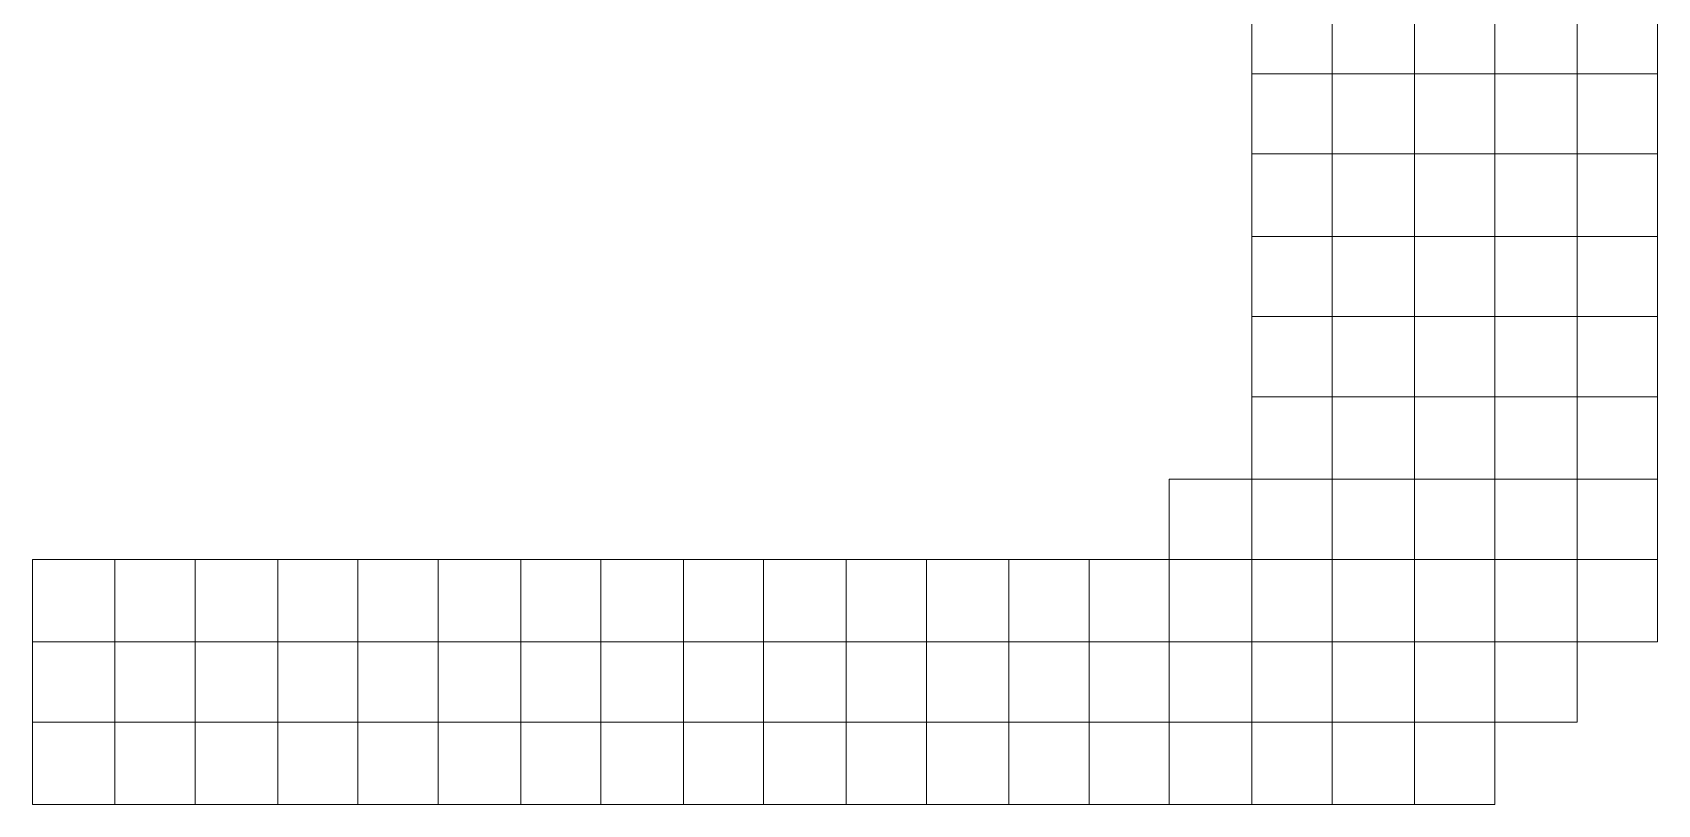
# Model space of a CAD drawing. Header units: millimetres. Extents: x -139 to 75, y -28 to 93.
# Drawn here: x -92.636 to -90.835, y 48.545 to 49.401 of the extents above; entities that cross this region are included whole.
import ezdxf

# ---------------------------------------------------------------- set-up
doc = ezdxf.new("R2010")
doc.units = ezdxf.units.MM
doc.header["$MEASUREMENT"] = 0
doc.layers.add('Layer 1', color=7, linetype='Continuous')

msp = doc.modelspace()

# ---------------------------------------------------------------- linework, layer by layer
at = {"layer": 'Layer 1', "color": 136, "lineweight": 0}
for points in [[(-91.2851, 49.3553), (-91.2851, 49.3553), (-91.2851, 49.4467), (-91.2851, 49.4467), (-91.2851, 49.4467), (-91.2851, 49.4467), (-91.1962, 49.4467), (-91.1962, 49.4467), (-91.1962, 49.4467), (-91.1962, 49.4467), (-91.1962, 49.3553), (-91.1962, 49.3553), (-91.1962, 49.3553), (-91.1962, 49.3553), (-91.2851, 49.3553), (-91.2851, 49.3553)], [(-91.1962, 49.3553), (-91.1962, 49.3553), (-91.1962, 49.4467), (-91.1962, 49.4467), (-91.1962, 49.4467), (-91.1962, 49.4467), (-91.1047, 49.4467), (-91.1047, 49.4467), (-91.1047, 49.4467), (-91.1047, 49.4467), (-91.1047, 49.3553), (-91.1047, 49.3553), (-91.1047, 49.3553), (-91.1047, 49.3553), (-91.1962, 49.3553), (-91.1962, 49.3553)], [(-91.1047, 49.3553), (-91.1047, 49.3553), (-91.1047, 49.4467), (-91.1047, 49.4467), (-91.1047, 49.4467), (-91.1047, 49.4467), (-91.0158, 49.4467), (-91.0158, 49.4467), (-91.0158, 49.4467), (-91.0158, 49.4467), (-91.0158, 49.3553), (-91.0158, 49.3553), (-91.0158, 49.3553), (-91.0158, 49.3553), (-91.1047, 49.3553), (-91.1047, 49.3553)], [(-91.0158, 49.3553), (-91.0158, 49.3553), (-91.0158, 49.4467), (-91.0158, 49.4467), (-91.0158, 49.4467), (-91.0158, 49.4467), (-90.9244, 49.4467), (-90.9244, 49.4467), (-90.9244, 49.4467), (-90.9244, 49.4467), (-90.9244, 49.3553), (-90.9244, 49.3553), (-90.9244, 49.3553), (-90.9244, 49.3553), (-91.0158, 49.3553), (-91.0158, 49.3553)], [(-90.9244, 49.3553), (-90.9244, 49.3553), (-90.9244, 49.4467), (-90.9244, 49.4467), (-90.9244, 49.4467), (-90.9244, 49.4467), (-90.8355, 49.4467), (-90.8355, 49.4467), (-90.8355, 49.4467), (-90.8355, 49.4467), (-90.8355, 49.3553), (-90.8355, 49.3553), (-90.8355, 49.3553), (-90.8355, 49.3553), (-90.9244, 49.3553), (-90.9244, 49.3553)], [(-91.2851, 49.2665), (-91.2851, 49.2665), (-91.2851, 49.3553), (-91.2851, 49.3553), (-91.2851, 49.3553), (-91.2851, 49.3553), (-91.1962, 49.3553), (-91.1962, 49.3553), (-91.1962, 49.3553), (-91.1962, 49.3553), (-91.1962, 49.2665), (-91.1962, 49.2665), (-91.1962, 49.2665), (-91.1962, 49.2665), (-91.2851, 49.2665), (-91.2851, 49.2665)], [(-91.1962, 49.2665), (-91.1962, 49.2665), (-91.1962, 49.3553), (-91.1962, 49.3553), (-91.1962, 49.3553), (-91.1962, 49.3553), (-91.1047, 49.3553), (-91.1047, 49.3553), (-91.1047, 49.3553), (-91.1047, 49.3553), (-91.1047, 49.2665), (-91.1047, 49.2665), (-91.1047, 49.2665), (-91.1047, 49.2665), (-91.1962, 49.2665), (-91.1962, 49.2665)], [(-91.1047, 49.2665), (-91.1047, 49.2665), (-91.1047, 49.3553), (-91.1047, 49.3553), (-91.1047, 49.3553), (-91.1047, 49.3553), (-91.0158, 49.3553), (-91.0158, 49.3553), (-91.0158, 49.3553), (-91.0158, 49.3553), (-91.0158, 49.2665), (-91.0158, 49.2665), (-91.0158, 49.2665), (-91.0158, 49.2665), (-91.1047, 49.2665), (-91.1047, 49.2665)], [(-91.0158, 49.2665), (-91.0158, 49.2665), (-91.0158, 49.3553), (-91.0158, 49.3553), (-91.0158, 49.3553), (-91.0158, 49.3553), (-90.9244, 49.3553), (-90.9244, 49.3553), (-90.9244, 49.3553), (-90.9244, 49.3553), (-90.9244, 49.2665), (-90.9244, 49.2665), (-90.9244, 49.2665), (-90.9244, 49.2665), (-91.0158, 49.2665), (-91.0158, 49.2665)], [(-90.9244, 49.2665), (-90.9244, 49.2665), (-90.9244, 49.3553), (-90.9244, 49.3553), (-90.9244, 49.3553), (-90.9244, 49.3553), (-90.8355, 49.3553), (-90.8355, 49.3553), (-90.8355, 49.3553), (-90.8355, 49.3553), (-90.8355, 49.2665), (-90.8355, 49.2665), (-90.8355, 49.2665), (-90.8355, 49.2665), (-90.9244, 49.2665), (-90.9244, 49.2665)], [(-91.2851, 49.175), (-91.2851, 49.175), (-91.2851, 49.2665), (-91.2851, 49.2665), (-91.2851, 49.2665), (-91.2851, 49.2665), (-91.1962, 49.2665), (-91.1962, 49.2665), (-91.1962, 49.2665), (-91.1962, 49.2665), (-91.1962, 49.175), (-91.1962, 49.175), (-91.1962, 49.175), (-91.1962, 49.175), (-91.2851, 49.175), (-91.2851, 49.175)], [(-91.1962, 49.175), (-91.1962, 49.175), (-91.1962, 49.2665), (-91.1962, 49.2665), (-91.1962, 49.2665), (-91.1962, 49.2665), (-91.1047, 49.2665), (-91.1047, 49.2665), (-91.1047, 49.2665), (-91.1047, 49.2665), (-91.1047, 49.175), (-91.1047, 49.175), (-91.1047, 49.175), (-91.1047, 49.175), (-91.1962, 49.175), (-91.1962, 49.175)], [(-91.1047, 49.175), (-91.1047, 49.175), (-91.1047, 49.2665), (-91.1047, 49.2665), (-91.1047, 49.2665), (-91.1047, 49.2665), (-91.0158, 49.2665), (-91.0158, 49.2665), (-91.0158, 49.2665), (-91.0158, 49.2665), (-91.0158, 49.175), (-91.0158, 49.175), (-91.0158, 49.175), (-91.0158, 49.175), (-91.1047, 49.175), (-91.1047, 49.175)], [(-91.0158, 49.175), (-91.0158, 49.175), (-91.0158, 49.2665), (-91.0158, 49.2665), (-91.0158, 49.2665), (-91.0158, 49.2665), (-90.9244, 49.2665), (-90.9244, 49.2665), (-90.9244, 49.2665), (-90.9244, 49.2665), (-90.9244, 49.175), (-90.9244, 49.175), (-90.9244, 49.175), (-90.9244, 49.175), (-91.0158, 49.175), (-91.0158, 49.175)], [(-90.9244, 49.175), (-90.9244, 49.175), (-90.9244, 49.2665), (-90.9244, 49.2665), (-90.9244, 49.2665), (-90.9244, 49.2665), (-90.8355, 49.2665), (-90.8355, 49.2665), (-90.8355, 49.2665), (-90.8355, 49.2665), (-90.8355, 49.175), (-90.8355, 49.175), (-90.8355, 49.175), (-90.8355, 49.175), (-90.9244, 49.175), (-90.9244, 49.175)], [(-91.2851, 49.0861), (-91.2851, 49.0861), (-91.2851, 49.175), (-91.2851, 49.175), (-91.2851, 49.175), (-91.2851, 49.175), (-91.1962, 49.175), (-91.1962, 49.175), (-91.1962, 49.175), (-91.1962, 49.175), (-91.1962, 49.0861), (-91.1962, 49.0861), (-91.1962, 49.0861), (-91.1962, 49.0861), (-91.2851, 49.0861), (-91.2851, 49.0861)], [(-91.1962, 49.0861), (-91.1962, 49.0861), (-91.1962, 49.175), (-91.1962, 49.175), (-91.1962, 49.175), (-91.1962, 49.175), (-91.1047, 49.175), (-91.1047, 49.175), (-91.1047, 49.175), (-91.1047, 49.175), (-91.1047, 49.0861), (-91.1047, 49.0861), (-91.1047, 49.0861), (-91.1047, 49.0861), (-91.1962, 49.0861), (-91.1962, 49.0861)], [(-91.1047, 49.0861), (-91.1047, 49.0861), (-91.1047, 49.175), (-91.1047, 49.175), (-91.1047, 49.175), (-91.1047, 49.175), (-91.0158, 49.175), (-91.0158, 49.175), (-91.0158, 49.175), (-91.0158, 49.175), (-91.0158, 49.0861), (-91.0158, 49.0861), (-91.0158, 49.0861), (-91.0158, 49.0861), (-91.1047, 49.0861), (-91.1047, 49.0861)], [(-91.0158, 49.0861), (-91.0158, 49.0861), (-91.0158, 49.175), (-91.0158, 49.175), (-91.0158, 49.175), (-91.0158, 49.175), (-90.9244, 49.175), (-90.9244, 49.175), (-90.9244, 49.175), (-90.9244, 49.175), (-90.9244, 49.0861), (-90.9244, 49.0861), (-90.9244, 49.0861), (-90.9244, 49.0861), (-91.0158, 49.0861), (-91.0158, 49.0861)], [(-90.9244, 49.0861), (-90.9244, 49.0861), (-90.9244, 49.175), (-90.9244, 49.175), (-90.9244, 49.175), (-90.9244, 49.175), (-90.8355, 49.175), (-90.8355, 49.175), (-90.8355, 49.175), (-90.8355, 49.175), (-90.8355, 49.0861), (-90.8355, 49.0861), (-90.8355, 49.0861), (-90.8355, 49.0861), (-90.9244, 49.0861), (-90.9244, 49.0861)], [(-91.2851, 48.9972), (-91.2851, 48.9972), (-91.2851, 49.0861), (-91.2851, 49.0861), (-91.2851, 49.0861), (-91.2851, 49.0861), (-91.1962, 49.0861), (-91.1962, 49.0861), (-91.1962, 49.0861), (-91.1962, 49.0861), (-91.1962, 48.9972), (-91.1962, 48.9972), (-91.1962, 48.9972), (-91.1962, 48.9972), (-91.2851, 48.9972), (-91.2851, 48.9972)], [(-91.1962, 48.9972), (-91.1962, 48.9972), (-91.1962, 49.0861), (-91.1962, 49.0861), (-91.1962, 49.0861), (-91.1962, 49.0861), (-91.1047, 49.0861), (-91.1047, 49.0861), (-91.1047, 49.0861), (-91.1047, 49.0861), (-91.1047, 48.9972), (-91.1047, 48.9972), (-91.1047, 48.9972), (-91.1047, 48.9972), (-91.1962, 48.9972), (-91.1962, 48.9972)], [(-91.1047, 48.9972), (-91.1047, 48.9972), (-91.1047, 49.0861), (-91.1047, 49.0861), (-91.1047, 49.0861), (-91.1047, 49.0861), (-91.0158, 49.0861), (-91.0158, 49.0861), (-91.0158, 49.0861), (-91.0158, 49.0861), (-91.0158, 48.9972), (-91.0158, 48.9972), (-91.0158, 48.9972), (-91.0158, 48.9972), (-91.1047, 48.9972), (-91.1047, 48.9972)], [(-91.0158, 48.9972), (-91.0158, 48.9972), (-91.0158, 49.0861), (-91.0158, 49.0861), (-91.0158, 49.0861), (-91.0158, 49.0861), (-90.9244, 49.0861), (-90.9244, 49.0861), (-90.9244, 49.0861), (-90.9244, 49.0861), (-90.9244, 48.9972), (-90.9244, 48.9972), (-90.9244, 48.9972), (-90.9244, 48.9972), (-91.0158, 48.9972), (-91.0158, 48.9972)], [(-90.9244, 48.9972), (-90.9244, 48.9972), (-90.9244, 49.0861), (-90.9244, 49.0861), (-90.9244, 49.0861), (-90.9244, 49.0861), (-90.8355, 49.0861), (-90.8355, 49.0861), (-90.8355, 49.0861), (-90.8355, 49.0861), (-90.8355, 48.9972), (-90.8355, 48.9972), (-90.8355, 48.9972), (-90.8355, 48.9972), (-90.9244, 48.9972), (-90.9244, 48.9972)], [(-91.2851, 48.9058), (-91.2851, 48.9058), (-91.2851, 48.9972), (-91.2851, 48.9972), (-91.2851, 48.9972), (-91.2851, 48.9972), (-91.1962, 48.9972), (-91.1962, 48.9972), (-91.1962, 48.9972), (-91.1962, 48.9972), (-91.1962, 48.9058), (-91.1962, 48.9058), (-91.1962, 48.9058), (-91.1962, 48.9058), (-91.2851, 48.9058), (-91.2851, 48.9058)], [(-91.1962, 48.9058), (-91.1962, 48.9058), (-91.1962, 48.9972), (-91.1962, 48.9972), (-91.1962, 48.9972), (-91.1962, 48.9972), (-91.1047, 48.9972), (-91.1047, 48.9972), (-91.1047, 48.9972), (-91.1047, 48.9972), (-91.1047, 48.9058), (-91.1047, 48.9058), (-91.1047, 48.9058), (-91.1047, 48.9058), (-91.1962, 48.9058), (-91.1962, 48.9058)], [(-91.1047, 48.9058), (-91.1047, 48.9058), (-91.1047, 48.9972), (-91.1047, 48.9972), (-91.1047, 48.9972), (-91.1047, 48.9972), (-91.0158, 48.9972), (-91.0158, 48.9972), (-91.0158, 48.9972), (-91.0158, 48.9972), (-91.0158, 48.9058), (-91.0158, 48.9058), (-91.0158, 48.9058), (-91.0158, 48.9058), (-91.1047, 48.9058), (-91.1047, 48.9058)], [(-91.0158, 48.9058), (-91.0158, 48.9058), (-91.0158, 48.9972), (-91.0158, 48.9972), (-91.0158, 48.9972), (-91.0158, 48.9972), (-90.9244, 48.9972), (-90.9244, 48.9972), (-90.9244, 48.9972), (-90.9244, 48.9972), (-90.9244, 48.9058), (-90.9244, 48.9058), (-90.9244, 48.9058), (-90.9244, 48.9058), (-91.0158, 48.9058), (-91.0158, 48.9058)], [(-90.9244, 48.9058), (-90.9244, 48.9058), (-90.9244, 48.9972), (-90.9244, 48.9972), (-90.9244, 48.9972), (-90.9244, 48.9972), (-90.8355, 48.9972), (-90.8355, 48.9972), (-90.8355, 48.9972), (-90.8355, 48.9972), (-90.8355, 48.9058), (-90.8355, 48.9058), (-90.8355, 48.9058), (-90.8355, 48.9058), (-90.9244, 48.9058), (-90.9244, 48.9058)], [(-91.3765, 48.8169), (-91.3765, 48.8169), (-91.3765, 48.9058), (-91.3765, 48.9058), (-91.3765, 48.9058), (-91.3765, 48.9058), (-91.2851, 48.9058), (-91.2851, 48.9058), (-91.2851, 48.9058), (-91.2851, 48.9058), (-91.2851, 48.8169), (-91.2851, 48.8169), (-91.2851, 48.8169), (-91.2851, 48.8169), (-91.3765, 48.8169), (-91.3765, 48.8169)], [(-91.2851, 48.8169), (-91.2851, 48.8169), (-91.2851, 48.9058), (-91.2851, 48.9058), (-91.2851, 48.9058), (-91.2851, 48.9058), (-91.1962, 48.9058), (-91.1962, 48.9058), (-91.1962, 48.9058), (-91.1962, 48.9058), (-91.1962, 48.8169), (-91.1962, 48.8169), (-91.1962, 48.8169), (-91.1962, 48.8169), (-91.2851, 48.8169), (-91.2851, 48.8169)], [(-91.1962, 48.8169), (-91.1962, 48.8169), (-91.1962, 48.9058), (-91.1962, 48.9058), (-91.1962, 48.9058), (-91.1962, 48.9058), (-91.1047, 48.9058), (-91.1047, 48.9058), (-91.1047, 48.9058), (-91.1047, 48.9058), (-91.1047, 48.8169), (-91.1047, 48.8169), (-91.1047, 48.8169), (-91.1047, 48.8169), (-91.1962, 48.8169), (-91.1962, 48.8169)], [(-91.1047, 48.8169), (-91.1047, 48.8169), (-91.1047, 48.9058), (-91.1047, 48.9058), (-91.1047, 48.9058), (-91.1047, 48.9058), (-91.0158, 48.9058), (-91.0158, 48.9058), (-91.0158, 48.9058), (-91.0158, 48.9058), (-91.0158, 48.8169), (-91.0158, 48.8169), (-91.0158, 48.8169), (-91.0158, 48.8169), (-91.1047, 48.8169), (-91.1047, 48.8169)], [(-91.0158, 48.8169), (-91.0158, 48.8169), (-91.0158, 48.9058), (-91.0158, 48.9058), (-91.0158, 48.9058), (-91.0158, 48.9058), (-90.9244, 48.9058), (-90.9244, 48.9058), (-90.9244, 48.9058), (-90.9244, 48.9058), (-90.9244, 48.8169), (-90.9244, 48.8169), (-90.9244, 48.8169), (-90.9244, 48.8169), (-91.0158, 48.8169), (-91.0158, 48.8169)], [(-90.9244, 48.8169), (-90.9244, 48.8169), (-90.9244, 48.9058), (-90.9244, 48.9058), (-90.9244, 48.9058), (-90.9244, 48.9058), (-90.8355, 48.9058), (-90.8355, 48.9058), (-90.8355, 48.9058), (-90.8355, 48.9058), (-90.8355, 48.8169), (-90.8355, 48.8169), (-90.8355, 48.8169), (-90.8355, 48.8169), (-90.9244, 48.8169), (-90.9244, 48.8169)], [(-92.6363, 48.7254), (-92.6363, 48.7254), (-92.6363, 48.8169), (-92.6363, 48.8169), (-92.6363, 48.8169), (-92.6363, 48.8169), (-92.5449, 48.8169), (-92.5449, 48.8169), (-92.5449, 48.8169), (-92.5449, 48.8169), (-92.5449, 48.7254), (-92.5449, 48.7254), (-92.5449, 48.7254), (-92.5449, 48.7254), (-92.6363, 48.7254), (-92.6363, 48.7254)], [(-92.5449, 48.7254), (-92.5449, 48.7254), (-92.5449, 48.8169), (-92.5449, 48.8169), (-92.5449, 48.8169), (-92.5449, 48.8169), (-92.456, 48.8169), (-92.456, 48.8169), (-92.456, 48.8169), (-92.456, 48.8169), (-92.456, 48.7254), (-92.456, 48.7254), (-92.456, 48.7254), (-92.456, 48.7254), (-92.5449, 48.7254), (-92.5449, 48.7254)], [(-92.456, 48.7254), (-92.456, 48.7254), (-92.456, 48.8169), (-92.456, 48.8169), (-92.456, 48.8169), (-92.456, 48.8169), (-92.3646, 48.8169), (-92.3646, 48.8169), (-92.3646, 48.8169), (-92.3646, 48.8169), (-92.3646, 48.7254), (-92.3646, 48.7254), (-92.3646, 48.7254), (-92.3646, 48.7254), (-92.456, 48.7254), (-92.456, 48.7254)], [(-92.3646, 48.7254), (-92.3646, 48.7254), (-92.3646, 48.8169), (-92.3646, 48.8169), (-92.3646, 48.8169), (-92.3646, 48.8169), (-92.2757, 48.8169), (-92.2757, 48.8169), (-92.2757, 48.8169), (-92.2757, 48.8169), (-92.2757, 48.7254), (-92.2757, 48.7254), (-92.2757, 48.7254), (-92.2757, 48.7254), (-92.3646, 48.7254), (-92.3646, 48.7254)], [(-92.2757, 48.7254), (-92.2757, 48.7254), (-92.2757, 48.8169), (-92.2757, 48.8169), (-92.2757, 48.8169), (-92.2757, 48.8169), (-92.1868, 48.8169), (-92.1868, 48.8169), (-92.1868, 48.8169), (-92.1868, 48.8169), (-92.1868, 48.7254), (-92.1868, 48.7254), (-92.1868, 48.7254), (-92.1868, 48.7254), (-92.2757, 48.7254), (-92.2757, 48.7254)], [(-92.1868, 48.7254), (-92.1868, 48.7254), (-92.1868, 48.8169), (-92.1868, 48.8169), (-92.1868, 48.8169), (-92.1868, 48.8169), (-92.0953, 48.8169), (-92.0953, 48.8169), (-92.0953, 48.8169), (-92.0953, 48.8169), (-92.0953, 48.7254), (-92.0953, 48.7254), (-92.0953, 48.7254), (-92.0953, 48.7254), (-92.1868, 48.7254), (-92.1868, 48.7254)], [(-92.0953, 48.7254), (-92.0953, 48.7254), (-92.0953, 48.8169), (-92.0953, 48.8169), (-92.0953, 48.8169), (-92.0953, 48.8169), (-92.0064, 48.8169), (-92.0064, 48.8169), (-92.0064, 48.8169), (-92.0064, 48.8169), (-92.0064, 48.7254), (-92.0064, 48.7254), (-92.0064, 48.7254), (-92.0064, 48.7254), (-92.0953, 48.7254), (-92.0953, 48.7254)], [(-92.0064, 48.7254), (-92.0064, 48.7254), (-92.0064, 48.8169), (-92.0064, 48.8169), (-92.0064, 48.8169), (-92.0064, 48.8169), (-91.915, 48.8169), (-91.915, 48.8169), (-91.915, 48.8169), (-91.915, 48.8169), (-91.915, 48.7254), (-91.915, 48.7254), (-91.915, 48.7254), (-91.915, 48.7254), (-92.0064, 48.7254), (-92.0064, 48.7254)], [(-91.915, 48.7254), (-91.915, 48.7254), (-91.915, 48.8169), (-91.915, 48.8169), (-91.915, 48.8169), (-91.915, 48.8169), (-91.8261, 48.8169), (-91.8261, 48.8169), (-91.8261, 48.8169), (-91.8261, 48.8169), (-91.8261, 48.7254), (-91.8261, 48.7254), (-91.8261, 48.7254), (-91.8261, 48.7254), (-91.915, 48.7254), (-91.915, 48.7254)], [(-91.8261, 48.7254), (-91.8261, 48.7254), (-91.8261, 48.8169), (-91.8261, 48.8169), (-91.8261, 48.8169), (-91.8261, 48.8169), (-91.7346, 48.8169), (-91.7346, 48.8169), (-91.7346, 48.8169), (-91.7346, 48.8169), (-91.7346, 48.7254), (-91.7346, 48.7254), (-91.7346, 48.7254), (-91.7346, 48.7254), (-91.8261, 48.7254), (-91.8261, 48.7254)], [(-91.7346, 48.7254), (-91.7346, 48.7254), (-91.7346, 48.8169), (-91.7346, 48.8169), (-91.7346, 48.8169), (-91.7346, 48.8169), (-91.6457, 48.8169), (-91.6457, 48.8169), (-91.6457, 48.8169), (-91.6457, 48.8169), (-91.6457, 48.7254), (-91.6457, 48.7254), (-91.6457, 48.7254), (-91.6457, 48.7254), (-91.7346, 48.7254), (-91.7346, 48.7254)], [(-91.6457, 48.7254), (-91.6457, 48.7254), (-91.6457, 48.8169), (-91.6457, 48.8169), (-91.6457, 48.8169), (-91.6457, 48.8169), (-91.5543, 48.8169), (-91.5543, 48.8169), (-91.5543, 48.8169), (-91.5543, 48.8169), (-91.5543, 48.7254), (-91.5543, 48.7254), (-91.5543, 48.7254), (-91.5543, 48.7254), (-91.6457, 48.7254), (-91.6457, 48.7254)], [(-91.5543, 48.7254), (-91.5543, 48.7254), (-91.5543, 48.8169), (-91.5543, 48.8169), (-91.5543, 48.8169), (-91.5543, 48.8169), (-91.4654, 48.8169), (-91.4654, 48.8169), (-91.4654, 48.8169), (-91.4654, 48.8169), (-91.4654, 48.7254), (-91.4654, 48.7254), (-91.4654, 48.7254), (-91.4654, 48.7254), (-91.5543, 48.7254), (-91.5543, 48.7254)], [(-91.4654, 48.7254), (-91.4654, 48.7254), (-91.4654, 48.8169), (-91.4654, 48.8169), (-91.4654, 48.8169), (-91.4654, 48.8169), (-91.3765, 48.8169), (-91.3765, 48.8169), (-91.3765, 48.8169), (-91.3765, 48.8169), (-91.3765, 48.7254), (-91.3765, 48.7254), (-91.3765, 48.7254), (-91.3765, 48.7254), (-91.4654, 48.7254), (-91.4654, 48.7254)], [(-91.3765, 48.7254), (-91.3765, 48.7254), (-91.3765, 48.8169), (-91.3765, 48.8169), (-91.3765, 48.8169), (-91.3765, 48.8169), (-91.2851, 48.8169), (-91.2851, 48.8169), (-91.2851, 48.8169), (-91.2851, 48.8169), (-91.2851, 48.7254), (-91.2851, 48.7254), (-91.2851, 48.7254), (-91.2851, 48.7254), (-91.3765, 48.7254), (-91.3765, 48.7254)], [(-91.2851, 48.7254), (-91.2851, 48.7254), (-91.2851, 48.8169), (-91.2851, 48.8169), (-91.2851, 48.8169), (-91.2851, 48.8169), (-91.1962, 48.8169), (-91.1962, 48.8169), (-91.1962, 48.8169), (-91.1962, 48.8169), (-91.1962, 48.7254), (-91.1962, 48.7254), (-91.1962, 48.7254), (-91.1962, 48.7254), (-91.2851, 48.7254), (-91.2851, 48.7254)], [(-91.1962, 48.7254), (-91.1962, 48.7254), (-91.1962, 48.8169), (-91.1962, 48.8169), (-91.1962, 48.8169), (-91.1962, 48.8169), (-91.1047, 48.8169), (-91.1047, 48.8169), (-91.1047, 48.8169), (-91.1047, 48.8169), (-91.1047, 48.7254), (-91.1047, 48.7254), (-91.1047, 48.7254), (-91.1047, 48.7254), (-91.1962, 48.7254), (-91.1962, 48.7254)], [(-91.1047, 48.7254), (-91.1047, 48.7254), (-91.1047, 48.8169), (-91.1047, 48.8169), (-91.1047, 48.8169), (-91.1047, 48.8169), (-91.0158, 48.8169), (-91.0158, 48.8169), (-91.0158, 48.8169), (-91.0158, 48.8169), (-91.0158, 48.7254), (-91.0158, 48.7254), (-91.0158, 48.7254), (-91.0158, 48.7254), (-91.1047, 48.7254), (-91.1047, 48.7254)], [(-91.0158, 48.7254), (-91.0158, 48.7254), (-91.0158, 48.8169), (-91.0158, 48.8169), (-91.0158, 48.8169), (-91.0158, 48.8169), (-90.9244, 48.8169), (-90.9244, 48.8169), (-90.9244, 48.8169), (-90.9244, 48.8169), (-90.9244, 48.7254), (-90.9244, 48.7254), (-90.9244, 48.7254), (-90.9244, 48.7254), (-91.0158, 48.7254), (-91.0158, 48.7254)], [(-90.9244, 48.7254), (-90.9244, 48.7254), (-90.9244, 48.8169), (-90.9244, 48.8169), (-90.9244, 48.8169), (-90.9244, 48.8169), (-90.8355, 48.8169), (-90.8355, 48.8169), (-90.8355, 48.8169), (-90.8355, 48.8169), (-90.8355, 48.7254), (-90.8355, 48.7254), (-90.8355, 48.7254), (-90.8355, 48.7254), (-90.9244, 48.7254), (-90.9244, 48.7254)], [(-92.6363, 48.6365), (-92.6363, 48.6365), (-92.6363, 48.7254), (-92.6363, 48.7254), (-92.6363, 48.7254), (-92.6363, 48.7254), (-92.5449, 48.7254), (-92.5449, 48.7254), (-92.5449, 48.7254), (-92.5449, 48.7254), (-92.5449, 48.6365), (-92.5449, 48.6365), (-92.5449, 48.6365), (-92.5449, 48.6365), (-92.6363, 48.6365), (-92.6363, 48.6365)], [(-92.5449, 48.6365), (-92.5449, 48.6365), (-92.5449, 48.7254), (-92.5449, 48.7254), (-92.5449, 48.7254), (-92.5449, 48.7254), (-92.456, 48.7254), (-92.456, 48.7254), (-92.456, 48.7254), (-92.456, 48.7254), (-92.456, 48.6365), (-92.456, 48.6365), (-92.456, 48.6365), (-92.456, 48.6365), (-92.5449, 48.6365), (-92.5449, 48.6365)], [(-92.456, 48.6365), (-92.456, 48.6365), (-92.456, 48.7254), (-92.456, 48.7254), (-92.456, 48.7254), (-92.456, 48.7254), (-92.3646, 48.7254), (-92.3646, 48.7254), (-92.3646, 48.7254), (-92.3646, 48.7254), (-92.3646, 48.6365), (-92.3646, 48.6365), (-92.3646, 48.6365), (-92.3646, 48.6365), (-92.456, 48.6365), (-92.456, 48.6365)], [(-92.3646, 48.6365), (-92.3646, 48.6365), (-92.3646, 48.7254), (-92.3646, 48.7254), (-92.3646, 48.7254), (-92.3646, 48.7254), (-92.2757, 48.7254), (-92.2757, 48.7254), (-92.2757, 48.7254), (-92.2757, 48.7254), (-92.2757, 48.6365), (-92.2757, 48.6365), (-92.2757, 48.6365), (-92.2757, 48.6365), (-92.3646, 48.6365), (-92.3646, 48.6365)], [(-92.2757, 48.6365), (-92.2757, 48.6365), (-92.2757, 48.7254), (-92.2757, 48.7254), (-92.2757, 48.7254), (-92.2757, 48.7254), (-92.1868, 48.7254), (-92.1868, 48.7254), (-92.1868, 48.7254), (-92.1868, 48.7254), (-92.1868, 48.6365), (-92.1868, 48.6365), (-92.1868, 48.6365), (-92.1868, 48.6365), (-92.2757, 48.6365), (-92.2757, 48.6365)], [(-92.1868, 48.6365), (-92.1868, 48.6365), (-92.1868, 48.7254), (-92.1868, 48.7254), (-92.1868, 48.7254), (-92.1868, 48.7254), (-92.0953, 48.7254), (-92.0953, 48.7254), (-92.0953, 48.7254), (-92.0953, 48.7254), (-92.0953, 48.6365), (-92.0953, 48.6365), (-92.0953, 48.6365), (-92.0953, 48.6365), (-92.1868, 48.6365), (-92.1868, 48.6365)], [(-92.0953, 48.6365), (-92.0953, 48.6365), (-92.0953, 48.7254), (-92.0953, 48.7254), (-92.0953, 48.7254), (-92.0953, 48.7254), (-92.0064, 48.7254), (-92.0064, 48.7254), (-92.0064, 48.7254), (-92.0064, 48.7254), (-92.0064, 48.6365), (-92.0064, 48.6365), (-92.0064, 48.6365), (-92.0064, 48.6365), (-92.0953, 48.6365), (-92.0953, 48.6365)], [(-92.0064, 48.6365), (-92.0064, 48.6365), (-92.0064, 48.7254), (-92.0064, 48.7254), (-92.0064, 48.7254), (-92.0064, 48.7254), (-91.915, 48.7254), (-91.915, 48.7254), (-91.915, 48.7254), (-91.915, 48.7254), (-91.915, 48.6365), (-91.915, 48.6365), (-91.915, 48.6365), (-91.915, 48.6365), (-92.0064, 48.6365), (-92.0064, 48.6365)], [(-91.915, 48.6365), (-91.915, 48.6365), (-91.915, 48.7254), (-91.915, 48.7254), (-91.915, 48.7254), (-91.915, 48.7254), (-91.8261, 48.7254), (-91.8261, 48.7254), (-91.8261, 48.7254), (-91.8261, 48.7254), (-91.8261, 48.6365), (-91.8261, 48.6365), (-91.8261, 48.6365), (-91.8261, 48.6365), (-91.915, 48.6365), (-91.915, 48.6365)], [(-91.8261, 48.6365), (-91.8261, 48.6365), (-91.8261, 48.7254), (-91.8261, 48.7254), (-91.8261, 48.7254), (-91.8261, 48.7254), (-91.7346, 48.7254), (-91.7346, 48.7254), (-91.7346, 48.7254), (-91.7346, 48.7254), (-91.7346, 48.6365), (-91.7346, 48.6365), (-91.7346, 48.6365), (-91.7346, 48.6365), (-91.8261, 48.6365), (-91.8261, 48.6365)], [(-91.7346, 48.6365), (-91.7346, 48.6365), (-91.7346, 48.7254), (-91.7346, 48.7254), (-91.7346, 48.7254), (-91.7346, 48.7254), (-91.6457, 48.7254), (-91.6457, 48.7254), (-91.6457, 48.7254), (-91.6457, 48.7254), (-91.6457, 48.6365), (-91.6457, 48.6365), (-91.6457, 48.6365), (-91.6457, 48.6365), (-91.7346, 48.6365), (-91.7346, 48.6365)], [(-91.6457, 48.6365), (-91.6457, 48.6365), (-91.6457, 48.7254), (-91.6457, 48.7254), (-91.6457, 48.7254), (-91.6457, 48.7254), (-91.5543, 48.7254), (-91.5543, 48.7254), (-91.5543, 48.7254), (-91.5543, 48.7254), (-91.5543, 48.6365), (-91.5543, 48.6365), (-91.5543, 48.6365), (-91.5543, 48.6365), (-91.6457, 48.6365), (-91.6457, 48.6365)], [(-91.5543, 48.6365), (-91.5543, 48.6365), (-91.5543, 48.7254), (-91.5543, 48.7254), (-91.5543, 48.7254), (-91.5543, 48.7254), (-91.4654, 48.7254), (-91.4654, 48.7254), (-91.4654, 48.7254), (-91.4654, 48.7254), (-91.4654, 48.6365), (-91.4654, 48.6365), (-91.4654, 48.6365), (-91.4654, 48.6365), (-91.5543, 48.6365), (-91.5543, 48.6365)], [(-91.4654, 48.6365), (-91.4654, 48.6365), (-91.4654, 48.7254), (-91.4654, 48.7254), (-91.4654, 48.7254), (-91.4654, 48.7254), (-91.3765, 48.7254), (-91.3765, 48.7254), (-91.3765, 48.7254), (-91.3765, 48.7254), (-91.3765, 48.6365), (-91.3765, 48.6365), (-91.3765, 48.6365), (-91.3765, 48.6365), (-91.4654, 48.6365), (-91.4654, 48.6365)], [(-91.3765, 48.6365), (-91.3765, 48.6365), (-91.3765, 48.7254), (-91.3765, 48.7254), (-91.3765, 48.7254), (-91.3765, 48.7254), (-91.2851, 48.7254), (-91.2851, 48.7254), (-91.2851, 48.7254), (-91.2851, 48.7254), (-91.2851, 48.6365), (-91.2851, 48.6365), (-91.2851, 48.6365), (-91.2851, 48.6365), (-91.3765, 48.6365), (-91.3765, 48.6365)], [(-91.2851, 48.6365), (-91.2851, 48.6365), (-91.2851, 48.7254), (-91.2851, 48.7254), (-91.2851, 48.7254), (-91.2851, 48.7254), (-91.1962, 48.7254), (-91.1962, 48.7254), (-91.1962, 48.7254), (-91.1962, 48.7254), (-91.1962, 48.6365), (-91.1962, 48.6365), (-91.1962, 48.6365), (-91.1962, 48.6365), (-91.2851, 48.6365), (-91.2851, 48.6365)], [(-91.1962, 48.6365), (-91.1962, 48.6365), (-91.1962, 48.7254), (-91.1962, 48.7254), (-91.1962, 48.7254), (-91.1962, 48.7254), (-91.1047, 48.7254), (-91.1047, 48.7254), (-91.1047, 48.7254), (-91.1047, 48.7254), (-91.1047, 48.6365), (-91.1047, 48.6365), (-91.1047, 48.6365), (-91.1047, 48.6365), (-91.1962, 48.6365), (-91.1962, 48.6365)], [(-91.1047, 48.6365), (-91.1047, 48.6365), (-91.1047, 48.7254), (-91.1047, 48.7254), (-91.1047, 48.7254), (-91.1047, 48.7254), (-91.0158, 48.7254), (-91.0158, 48.7254), (-91.0158, 48.7254), (-91.0158, 48.7254), (-91.0158, 48.6365), (-91.0158, 48.6365), (-91.0158, 48.6365), (-91.0158, 48.6365), (-91.1047, 48.6365), (-91.1047, 48.6365)], [(-91.0158, 48.6365), (-91.0158, 48.6365), (-91.0158, 48.7254), (-91.0158, 48.7254), (-91.0158, 48.7254), (-91.0158, 48.7254), (-90.9244, 48.7254), (-90.9244, 48.7254), (-90.9244, 48.7254), (-90.9244, 48.7254), (-90.9244, 48.6365), (-90.9244, 48.6365), (-90.9244, 48.6365), (-90.9244, 48.6365), (-91.0158, 48.6365), (-91.0158, 48.6365)], [(-92.6363, 48.5451), (-92.6363, 48.5451), (-92.6363, 48.6365), (-92.6363, 48.6365), (-92.6363, 48.6365), (-92.6363, 48.6365), (-92.5449, 48.6365), (-92.5449, 48.6365), (-92.5449, 48.6365), (-92.5449, 48.6365), (-92.5449, 48.5451), (-92.5449, 48.5451), (-92.5449, 48.5451), (-92.5449, 48.5451), (-92.6363, 48.5451), (-92.6363, 48.5451)], [(-92.5449, 48.5451), (-92.5449, 48.5451), (-92.5449, 48.6365), (-92.5449, 48.6365), (-92.5449, 48.6365), (-92.5449, 48.6365), (-92.456, 48.6365), (-92.456, 48.6365), (-92.456, 48.6365), (-92.456, 48.6365), (-92.456, 48.5451), (-92.456, 48.5451), (-92.456, 48.5451), (-92.456, 48.5451), (-92.5449, 48.5451), (-92.5449, 48.5451)], [(-92.456, 48.5451), (-92.456, 48.5451), (-92.456, 48.6365), (-92.456, 48.6365), (-92.456, 48.6365), (-92.456, 48.6365), (-92.3646, 48.6365), (-92.3646, 48.6365), (-92.3646, 48.6365), (-92.3646, 48.6365), (-92.3646, 48.5451), (-92.3646, 48.5451), (-92.3646, 48.5451), (-92.3646, 48.5451), (-92.456, 48.5451), (-92.456, 48.5451)], [(-92.3646, 48.5451), (-92.3646, 48.5451), (-92.3646, 48.6365), (-92.3646, 48.6365), (-92.3646, 48.6365), (-92.3646, 48.6365), (-92.2757, 48.6365), (-92.2757, 48.6365), (-92.2757, 48.6365), (-92.2757, 48.6365), (-92.2757, 48.5451), (-92.2757, 48.5451), (-92.2757, 48.5451), (-92.2757, 48.5451), (-92.3646, 48.5451), (-92.3646, 48.5451)], [(-92.2757, 48.5451), (-92.2757, 48.5451), (-92.2757, 48.6365), (-92.2757, 48.6365), (-92.2757, 48.6365), (-92.2757, 48.6365), (-92.1868, 48.6365), (-92.1868, 48.6365), (-92.1868, 48.6365), (-92.1868, 48.6365), (-92.1868, 48.5451), (-92.1868, 48.5451), (-92.1868, 48.5451), (-92.1868, 48.5451), (-92.2757, 48.5451), (-92.2757, 48.5451)], [(-92.1868, 48.5451), (-92.1868, 48.5451), (-92.1868, 48.6365), (-92.1868, 48.6365), (-92.1868, 48.6365), (-92.1868, 48.6365), (-92.0953, 48.6365), (-92.0953, 48.6365), (-92.0953, 48.6365), (-92.0953, 48.6365), (-92.0953, 48.5451), (-92.0953, 48.5451), (-92.0953, 48.5451), (-92.0953, 48.5451), (-92.1868, 48.5451), (-92.1868, 48.5451)], [(-92.0953, 48.5451), (-92.0953, 48.5451), (-92.0953, 48.6365), (-92.0953, 48.6365), (-92.0953, 48.6365), (-92.0953, 48.6365), (-92.0064, 48.6365), (-92.0064, 48.6365), (-92.0064, 48.6365), (-92.0064, 48.6365), (-92.0064, 48.5451), (-92.0064, 48.5451), (-92.0064, 48.5451), (-92.0064, 48.5451), (-92.0953, 48.5451), (-92.0953, 48.5451)], [(-92.0064, 48.5451), (-92.0064, 48.5451), (-92.0064, 48.6365), (-92.0064, 48.6365), (-92.0064, 48.6365), (-92.0064, 48.6365), (-91.915, 48.6365), (-91.915, 48.6365), (-91.915, 48.6365), (-91.915, 48.6365), (-91.915, 48.5451), (-91.915, 48.5451), (-91.915, 48.5451), (-91.915, 48.5451), (-92.0064, 48.5451), (-92.0064, 48.5451)], [(-91.915, 48.5451), (-91.915, 48.5451), (-91.915, 48.6365), (-91.915, 48.6365), (-91.915, 48.6365), (-91.915, 48.6365), (-91.8261, 48.6365), (-91.8261, 48.6365), (-91.8261, 48.6365), (-91.8261, 48.6365), (-91.8261, 48.5451), (-91.8261, 48.5451), (-91.8261, 48.5451), (-91.8261, 48.5451), (-91.915, 48.5451), (-91.915, 48.5451)], [(-91.8261, 48.5451), (-91.8261, 48.5451), (-91.8261, 48.6365), (-91.8261, 48.6365), (-91.8261, 48.6365), (-91.8261, 48.6365), (-91.7346, 48.6365), (-91.7346, 48.6365), (-91.7346, 48.6365), (-91.7346, 48.6365), (-91.7346, 48.5451), (-91.7346, 48.5451), (-91.7346, 48.5451), (-91.7346, 48.5451), (-91.8261, 48.5451), (-91.8261, 48.5451)], [(-91.7346, 48.5451), (-91.7346, 48.5451), (-91.7346, 48.6365), (-91.7346, 48.6365), (-91.7346, 48.6365), (-91.7346, 48.6365), (-91.6457, 48.6365), (-91.6457, 48.6365), (-91.6457, 48.6365), (-91.6457, 48.6365), (-91.6457, 48.5451), (-91.6457, 48.5451), (-91.6457, 48.5451), (-91.6457, 48.5451), (-91.7346, 48.5451), (-91.7346, 48.5451)], [(-91.6457, 48.5451), (-91.6457, 48.5451), (-91.6457, 48.6365), (-91.6457, 48.6365), (-91.6457, 48.6365), (-91.6457, 48.6365), (-91.5543, 48.6365), (-91.5543, 48.6365), (-91.5543, 48.6365), (-91.5543, 48.6365), (-91.5543, 48.5451), (-91.5543, 48.5451), (-91.5543, 48.5451), (-91.5543, 48.5451), (-91.6457, 48.5451), (-91.6457, 48.5451)], [(-91.5543, 48.5451), (-91.5543, 48.5451), (-91.5543, 48.6365), (-91.5543, 48.6365), (-91.5543, 48.6365), (-91.5543, 48.6365), (-91.4654, 48.6365), (-91.4654, 48.6365), (-91.4654, 48.6365), (-91.4654, 48.6365), (-91.4654, 48.5451), (-91.4654, 48.5451), (-91.4654, 48.5451), (-91.4654, 48.5451), (-91.5543, 48.5451), (-91.5543, 48.5451)], [(-91.4654, 48.5451), (-91.4654, 48.5451), (-91.4654, 48.6365), (-91.4654, 48.6365), (-91.4654, 48.6365), (-91.4654, 48.6365), (-91.3765, 48.6365), (-91.3765, 48.6365), (-91.3765, 48.6365), (-91.3765, 48.6365), (-91.3765, 48.5451), (-91.3765, 48.5451), (-91.3765, 48.5451), (-91.3765, 48.5451), (-91.4654, 48.5451), (-91.4654, 48.5451)], [(-91.3765, 48.5451), (-91.3765, 48.5451), (-91.3765, 48.6365), (-91.3765, 48.6365), (-91.3765, 48.6365), (-91.3765, 48.6365), (-91.2851, 48.6365), (-91.2851, 48.6365), (-91.2851, 48.6365), (-91.2851, 48.6365), (-91.2851, 48.5451), (-91.2851, 48.5451), (-91.2851, 48.5451), (-91.2851, 48.5451), (-91.3765, 48.5451), (-91.3765, 48.5451)], [(-91.2851, 48.5451), (-91.2851, 48.5451), (-91.2851, 48.6365), (-91.2851, 48.6365), (-91.2851, 48.6365), (-91.2851, 48.6365), (-91.1962, 48.6365), (-91.1962, 48.6365), (-91.1962, 48.6365), (-91.1962, 48.6365), (-91.1962, 48.5451), (-91.1962, 48.5451), (-91.1962, 48.5451), (-91.1962, 48.5451), (-91.2851, 48.5451), (-91.2851, 48.5451)], [(-91.1962, 48.5451), (-91.1962, 48.5451), (-91.1962, 48.6365), (-91.1962, 48.6365), (-91.1962, 48.6365), (-91.1962, 48.6365), (-91.1047, 48.6365), (-91.1047, 48.6365), (-91.1047, 48.6365), (-91.1047, 48.6365), (-91.1047, 48.5451), (-91.1047, 48.5451), (-91.1047, 48.5451), (-91.1047, 48.5451), (-91.1962, 48.5451), (-91.1962, 48.5451)], [(-91.1047, 48.5451), (-91.1047, 48.5451), (-91.1047, 48.6365), (-91.1047, 48.6365), (-91.1047, 48.6365), (-91.1047, 48.6365), (-91.0158, 48.6365), (-91.0158, 48.6365), (-91.0158, 48.6365), (-91.0158, 48.6365), (-91.0158, 48.5451), (-91.0158, 48.5451), (-91.0158, 48.5451), (-91.0158, 48.5451), (-91.1047, 48.5451), (-91.1047, 48.5451)]]:
    msp.add_open_spline(points, degree=3, knots=[0, 0, 0, 0, 0.2, 0.2, 0.2, 0.2, 0.4, 0.4, 0.4, 0.4, 0.6, 0.6, 0.6, 0.6, 1, 1, 1, 1], dxfattribs=at)

doc.saveas('drawing.dxf')
